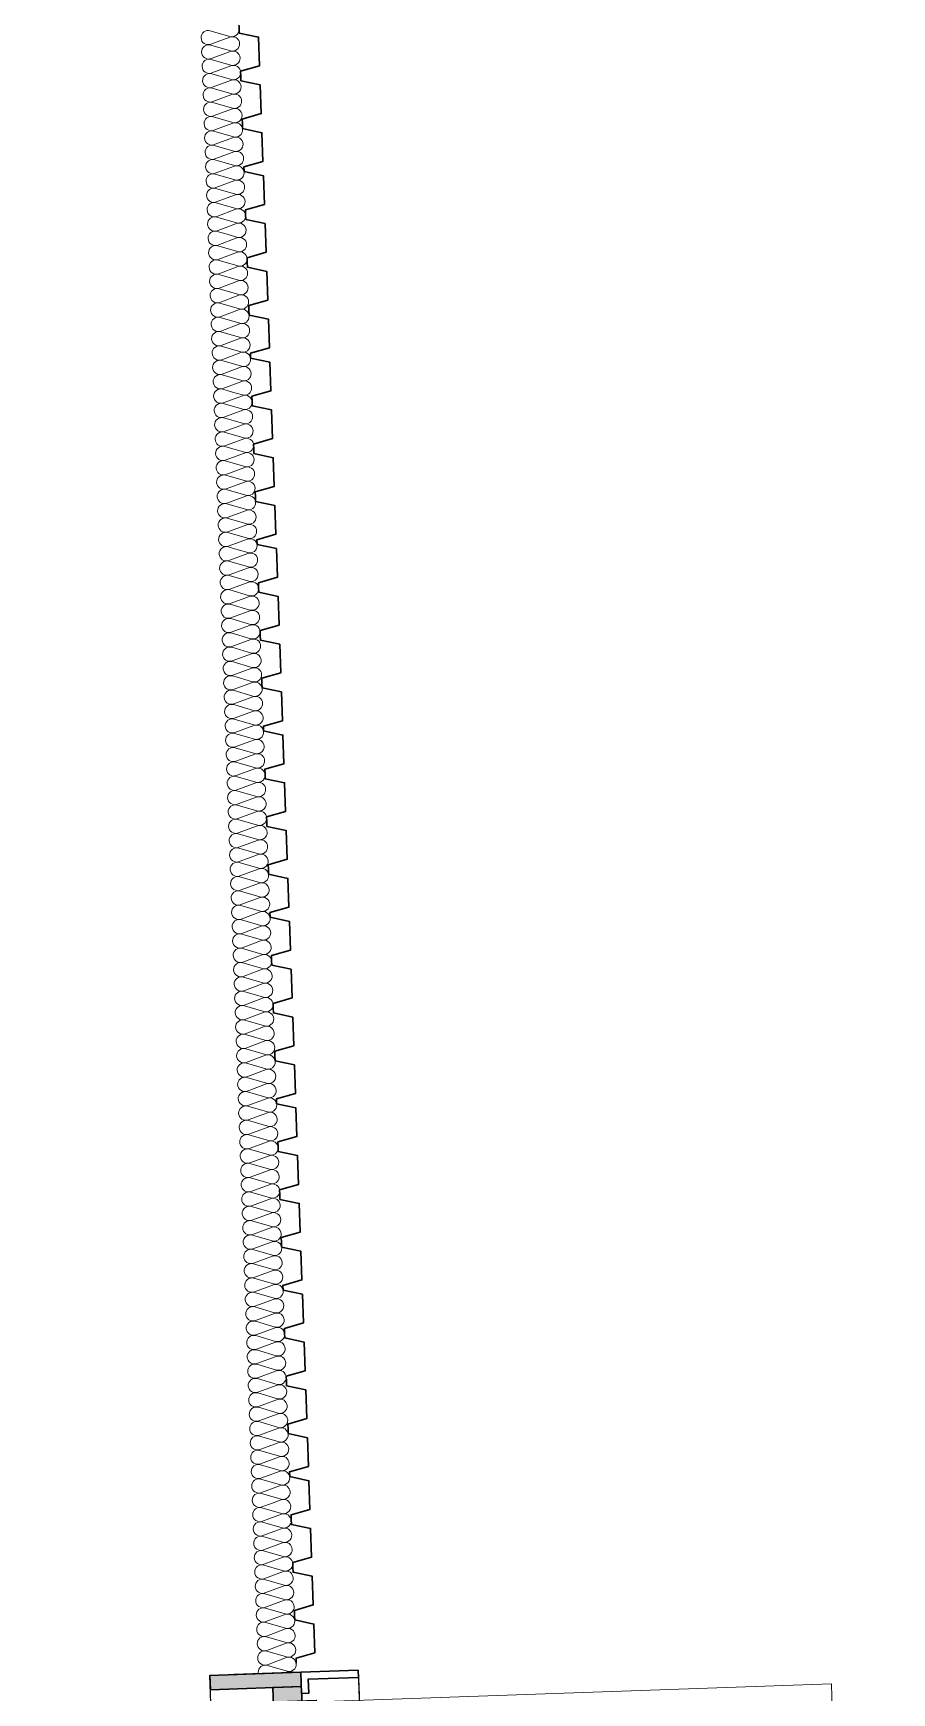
# Model space of a CAD drawing. Header units: millimetres. Extents: x 3476 to 38328, y 1439 to 26921.
# Drawn here: x 13685 to 13864.4, y 23173.6 to 23520.6 of the extents above; entities that cross this region are included whole.
import ezdxf

# ---------------------------------------------------------------- set-up
doc = ezdxf.new("R2010")
doc.units = ezdxf.units.MM
doc.header["$LTSCALE"] = 100
doc.header["$MEASUREMENT"] = 0
doc.layers.add('--W-GROEN-ZA', color=1, linetype='CONTINUOUS')
doc.layers.add('Geen', color=7, linetype='CONTINUOUS', lineweight=15)
doc.layers.add('Isolatie', color=173, linetype='CONTINUOUS', lineweight=5)

# ---------------------------------------------------------------- blocks, each defined once
blk = doc.blocks.new('Groep-10')
at = {"layer": 'Isolatie', "linetype": 'Continuous', "lineweight": 5, "flags": 128}
for points in [[(-1.77, -268.03, 0.511611), (-0.35, -270, 0.511611), (1.07, -268.03), (-0.27, -263.97, -0.511611), (1.15, -262, -0.511611), (2.57, -263.97), (1.23, -268.03, 0.511611), (2.65, -270, 0.511611), (4.07, -268.03), (2.73, -263.97, -0.511611), (4.15, -262, -0.511611), (5.57, -263.97), (4.23, -268.03, 0.511611), (5.65, -270, 0.511611), (7.07, -268.03), (6.4, -266)], [(6.4, -266), (5.73, -263.97, -0.511611), (7.15, -262, -0.511611), (8.57, -263.97), (7.23, -268.03, 0.511611), (8.65, -270, 0.511611), (10.07, -268.03), (8.73, -263.97, -0.511611), (10.15, -262, -0.511611), (11.57, -263.97), (10.23, -268.03, 0.511611), (11.65, -270, 0.511611), (13.07, -268.03), (11.73, -263.97, -0.511611), (13.15, -262, -0.511611), (14.57, -263.97), (13.23, -268.03, 0.511611), (14.65, -270, 0.511611), (16.07, -268.03), (14.73, -263.97, -0.511611), (16.15, -262, -0.511611), (17.57, -263.97), (16.23, -268.03, 0.511611), (17.65, -270, 0.511611), (19.07, -268.03), (17.73, -263.97, -0.511611), (19.15, -262, -0.511611), (20.57, -263.97), (19.23, -268.03, 0.511611), (20.65, -270, 0.511611), (22.07, -268.03), (20.73, -263.97, -0.511611), (22.15, -262, -0.511611), (23.57, -263.97), (22.23, -268.03, 0.511611), (23.65, -270, 0.511611), (25.07, -268.03), (23.73, -263.97, -0.511611), (25.15, -262, -0.511611), (26.57, -263.97), (25.23, -268.03, 0.511611), (26.65, -270, 0.511611), (28.07, -268.03), (26.73, -263.97, -0.511611), (28.15, -262, -0.511611), (29.57, -263.97), (28.23, -268.03, 0.511611), (29.65, -270, 0.511611), (31.07, -268.03), (29.73, -263.97, -0.511611), (31.15, -262, -0.511611), (32.57, -263.97), (31.23, -268.03, 0.511611), (32.65, -270, 0.511611), (34.07, -268.03), (32.73, -263.97, -0.511611), (34.15, -262, -0.511611), (35.57, -263.97), (34.23, -268.03, 0.511611), (35.65, -270, 0.511611), (37.07, -268.03), (35.73, -263.97, -0.511611), (37.15, -262, -0.511611), (38.57, -263.97), (37.23, -268.03, 0.511611), (38.65, -270, 0.511611), (40.07, -268.03), (39.4, -266)], [(39.4, -266), (38.73, -263.97, -0.511611), (40.15, -262, -0.511611), (41.57, -263.97), (40.23, -268.03, 0.511611), (41.65, -270, 0.511611), (43.07, -268.03), (41.73, -263.97, -0.511611), (43.15, -262, -0.511611), (44.57, -263.97), (43.23, -268.03, 0.511611), (44.65, -270, 0.511611), (46.07, -268.03), (44.73, -263.97, -0.511611), (46.15, -262, -0.511611), (47.57, -263.97), (46.23, -268.03, 0.511611), (47.65, -270, 0.511611), (49.07, -268.03), (47.73, -263.97, -0.511611), (49.15, -262, -0.511611), (50.57, -263.97), (49.23, -268.03, 0.511611), (50.65, -270, 0.511611), (52.07, -268.03), (50.73, -263.97, -0.511611), (52.15, -262, -0.511611), (53.57, -263.97), (52.23, -268.03, 0.511611), (53.65, -270, 0.511611), (55.07, -268.03), (53.73, -263.97, -0.511611), (55.15, -262, -0.511611), (56.57, -263.97), (55.23, -268.03, 0.511611), (56.65, -270, 0.511611), (58.07, -268.03), (56.73, -263.97, -0.511611), (58.15, -262, -0.511611), (59.57, -263.97), (58.23, -268.03, 0.511611), (59.65, -270, 0.511611), (61.07, -268.03), (59.73, -263.97, -0.511611), (61.15, -262, -0.511611), (62.57, -263.97), (61.23, -268.03, 0.511611), (62.65, -270, 0.511611), (64.07, -268.03), (62.73, -263.97, -0.511611), (64.15, -262, -0.511611), (65.57, -263.97), (64.23, -268.03, 0.511611), (65.65, -270, 0.511611), (67.07, -268.03), (65.73, -263.97, -0.511611), (67.15, -262, -0.511611), (68.57, -263.97), (67.23, -268.03, 0.511611), (68.65, -270, 0.511611), (70.07, -268.03), (68.73, -263.97, -0.511611), (70.15, -262, -0.511611), (71.57, -263.97), (70.23, -268.03, 0.511611), (71.65, -270, 0.511611), (73.07, -268.03), (71.73, -263.97, -0.511611), (73.15, -262, -0.511611)], [(73.15, -262, -0.511611), (74.57, -263.97), (73.23, -268.03, 0.511611), (74.65, -270, 0.511611), (76.07, -268.03), (74.73, -263.97, -0.511611), (76.15, -262, -0.511611), (77.57, -263.97), (76.23, -268.03, 0.511611), (77.65, -270, 0.511611), (79.07, -268.03), (77.73, -263.97, -0.511611), (79.15, -262, -0.511611), (80.57, -263.97), (79.23, -268.03, 0.511611), (80.65, -270, 0.511611), (82.07, -268.03), (80.73, -263.97, -0.511611), (82.15, -262, -0.511611), (83.57, -263.97), (82.23, -268.03, 0.511611), (83.65, -270, 0.511611), (85.07, -268.03), (83.73, -263.97, -0.511611), (85.15, -262, -0.511611), (86.57, -263.97), (85.23, -268.03, 0.511611), (86.65, -270, 0.511611), (88.07, -268.03), (86.73, -263.97, -0.511611), (88.15, -262, -0.511611), (89.57, -263.97), (88.23, -268.03, 0.511611), (89.65, -270, 0.511611), (91.07, -268.03), (89.73, -263.97, -0.511611), (91.15, -262, -0.511611), (92.57, -263.97), (91.23, -268.03, 0.511611), (92.65, -270, 0.511611), (94.07, -268.03), (92.73, -263.97, -0.511611), (94.15, -262, -0.511611), (95.57, -263.97), (94.23, -268.03, 0.511611), (95.65, -270, 0.511611), (97.07, -268.03), (95.73, -263.97, -0.511611), (97.15, -262, -0.511611), (98.57, -263.97), (97.23, -268.03, 0.511611), (98.65, -270, 0.511611), (100.07, -268.03), (98.73, -263.97, -0.511611), (100.15, -262, -0.511611), (101.57, -263.97), (100.23, -268.03, 0.511611), (101.65, -270, 0.511611), (103.07, -268.03), (101.73, -263.97, -0.511611), (103.15, -262, -0.511611), (104.57, -263.97), (103.23, -268.03, 0.511611), (104.65, -270, 0.511611), (106.07, -268.03), (104.73, -263.97, -0.511611), (106.15, -262, -0.511611)], [(106.15, -262, -0.511611), (107.57, -263.97), (106.23, -268.03, 0.511611), (107.65, -270, 0.511611), (109.07, -268.03), (107.73, -263.97, -0.511611), (109.15, -262, -0.511611), (110.57, -263.97), (109.23, -268.03, 0.511611), (110.65, -270, 0.511611), (112.07, -268.03), (110.73, -263.97, -0.511611), (112.15, -262, -0.511611), (113.57, -263.97), (112.23, -268.03, 0.511611), (113.65, -270, 0.511611), (115.07, -268.03), (113.73, -263.97, -0.511611), (115.15, -262, -0.511611), (116.57, -263.97), (115.23, -268.03, 0.511611), (116.65, -270, 0.511611), (118.07, -268.03), (116.73, -263.97, -0.511611), (118.15, -262, -0.511611), (119.57, -263.97), (118.23, -268.03, 0.511611), (119.65, -270, 0.511611), (121.07, -268.03), (119.73, -263.97, -0.511611), (121.15, -262, -0.511611), (122.57, -263.97), (121.23, -268.03, 0.511611), (122.65, -270, 0.511611), (124.07, -268.03), (122.73, -263.97, -0.511611), (124.15, -262, -0.511611), (125.57, -263.97), (124.23, -268.03, 0.511611), (125.65, -270, 0.511611), (127.07, -268.03), (125.73, -263.97, -0.511611), (127.15, -262, -0.511611), (128.57, -263.97), (127.23, -268.03, 0.511611), (128.65, -270, 0.511611), (130.07, -268.03), (128.73, -263.97, -0.511611), (130.15, -262, -0.511611), (131.57, -263.97), (130.23, -268.03, 0.511611), (131.65, -270, 0.511611), (133.07, -268.03), (131.73, -263.97, -0.511611), (133.15, -262, -0.511611), (134.57, -263.97), (133.23, -268.03, 0.511611), (134.65, -270, 0.511611), (136.07, -268.03), (134.73, -263.97, -0.511611), (136.15, -262, -0.511611), (137.57, -263.97), (136.23, -268.03, 0.511611), (137.65, -270, 0.511611), (139.07, -268.03), (137.73, -263.97, -0.511611), (139.15, -262, -0.511611)], [(139.15, -262, -0.511611), (140.57, -263.97), (139.23, -268.03, 0.511611), (140.65, -270, 0.511611), (142.07, -268.03), (140.73, -263.97, -0.511611), (142.15, -262, -0.511611), (143.57, -263.97), (142.23, -268.03, 0.511611), (143.65, -270, 0.511611), (145.07, -268.03), (143.73, -263.97, -0.511611), (145.15, -262, -0.511611), (146.57, -263.97), (145.23, -268.03, 0.511611), (146.65, -270, 0.511611), (148.07, -268.03), (146.73, -263.97, -0.511611), (148.15, -262, -0.511611), (149.57, -263.97), (148.23, -268.03, 0.511611), (149.65, -270, 0.511611), (151.07, -268.03), (149.73, -263.97, -0.511611), (151.15, -262, -0.511611), (152.57, -263.97), (151.23, -268.03, 0.511611), (152.65, -270, 0.511611), (154.07, -268.03), (152.73, -263.97, -0.511611), (154.15, -262, -0.511611), (155.57, -263.97), (154.23, -268.03, 0.511611), (155.65, -270, 0.511611), (157.07, -268.03), (155.73, -263.97, -0.511611), (157.15, -262, -0.511611), (158.57, -263.97), (157.23, -268.03, 0.511611), (158.65, -270, 0.511611), (160.07, -268.03), (158.73, -263.97, -0.511611), (160.15, -262, -0.511611), (161.57, -263.97), (160.23, -268.03, 0.511611), (161.65, -270, 0.511611), (163.07, -268.03), (161.73, -263.97, -0.511611), (163.15, -262, -0.511611), (164.57, -263.97), (163.23, -268.03, 0.511611), (164.65, -270, 0.511611), (166.07, -268.03), (164.73, -263.97, -0.511611), (166.15, -262, -0.511611), (167.57, -263.97), (166.23, -268.03, 0.511611), (167.65, -270, 0.511611), (169.07, -268.03), (167.73, -263.97, -0.511611), (169.15, -262, -0.511611), (170.57, -263.97), (169.23, -268.03, 0.511611), (170.65, -270, 0.511611), (172.07, -268.03), (170.73, -263.97, -0.511611), (172.15, -262, -0.511611)], [(172.15, -262, -0.511611), (173.57, -263.97), (172.23, -268.03, 0.511611), (173.65, -270, 0.511611), (175.07, -268.03), (173.73, -263.97, -0.511611), (175.15, -262, -0.511611), (176.57, -263.97), (175.23, -268.03, 0.511611), (176.65, -270, 0.511611), (178.07, -268.03), (176.73, -263.97, -0.511611), (178.15, -262, -0.511611), (179.57, -263.97), (178.23, -268.03, 0.511611), (179.65, -270, 0.511611), (181.07, -268.03), (179.73, -263.97, -0.511611), (181.15, -262, -0.511611), (182.57, -263.97), (181.23, -268.03, 0.511611), (182.65, -270, 0.511611), (184.07, -268.03), (182.73, -263.97, -0.511611), (184.15, -262, -0.511611), (185.57, -263.97), (184.23, -268.03, 0.511611), (185.65, -270, 0.511611), (187.07, -268.03), (185.73, -263.97, -0.511611), (187.15, -262, -0.511611), (188.57, -263.97), (187.23, -268.03, 0.511611), (188.65, -270, 0.511611), (190.07, -268.03), (188.73, -263.97, -0.511611), (190.15, -262, -0.511611), (191.57, -263.97), (190.23, -268.03, 0.511611), (191.65, -270, 0.511611), (193.07, -268.03), (191.73, -263.97, -0.511611), (193.15, -262, -0.511611), (194.57, -263.97), (193.23, -268.03, 0.511611), (194.65, -270, 0.511611), (196.07, -268.03), (194.73, -263.97, -0.511611), (196.15, -262, -0.511611), (197.57, -263.97), (196.23, -268.03, 0.511611), (197.65, -270, 0.511611), (199.07, -268.03), (197.73, -263.97, -0.511611), (199.15, -262, -0.511611), (200.57, -263.97), (199.23, -268.03, 0.511611), (200.65, -270, 0.511611), (202.07, -268.03), (200.73, -263.97, -0.511611), (202.15, -262, -0.511611), (203.57, -263.97), (202.23, -268.03, 0.511611), (203.65, -270, 0.511611), (205.07, -268.03), (203.73, -263.97, -0.511611), (205.15, -262, -0.511611), (206.57, -263.97), (205.9, -266)], [(205.9, -266), (205.23, -268.03, 0.511611), (206.65, -270, 0.511611), (208.07, -268.03), (206.73, -263.97, -0.511611), (208.15, -262, -0.511611), (209.57, -263.97), (208.23, -268.03, 0.511611), (209.65, -270, 0.511611), (211.07, -268.03), (209.73, -263.97, -0.511611), (211.15, -262, -0.511611), (212.57, -263.97), (211.23, -268.03, 0.511611), (212.65, -270, 0.511611), (214.07, -268.03), (212.73, -263.97, -0.511611), (214.15, -262, -0.511611), (215.57, -263.97), (214.23, -268.03, 0.511611), (215.65, -270, 0.511611), (217.07, -268.03), (215.73, -263.97, -0.511611), (217.15, -262, -0.511611), (218.57, -263.97), (217.23, -268.03, 0.511611), (218.65, -270, 0.511611), (220.07, -268.03), (218.73, -263.97, -0.511611), (220.15, -262, -0.511611), (221.57, -263.97), (220.23, -268.03, 0.511611), (221.65, -270, 0.511611), (223.07, -268.03), (221.73, -263.97, -0.511611), (223.15, -262, -0.511611), (224.57, -263.97), (223.23, -268.03, 0.511611), (224.65, -270, 0.511611), (226.07, -268.03), (224.73, -263.97, -0.511611), (226.15, -262, -0.511611), (227.57, -263.97), (226.23, -268.03, 0.511611), (227.65, -270, 0.511611), (229.07, -268.03), (227.73, -263.97, -0.511611), (229.15, -262, -0.511611), (230.57, -263.97), (229.23, -268.03, 0.511611), (230.65, -270, 0.511611), (232.07, -268.03), (230.73, -263.97, -0.511611), (232.15, -262, -0.511611), (233.57, -263.97), (232.23, -268.03, 0.511611), (233.65, -270, 0.511611), (235.07, -268.03), (233.73, -263.97, -0.511611), (235.15, -262, -0.511611), (236.57, -263.97), (235.23, -268.03, 0.511611), (236.65, -270, 0.511611), (238.07, -268.03), (236.73, -263.97, -0.511611), (238.15, -262, -0.511611), (239.57, -263.97), (238.9, -266)], [(238.9, -266), (238.23, -268.03, 0.511611), (239.65, -270, 0.511611), (241.07, -268.03), (239.73, -263.97, -0.511611), (241.15, -262, -0.511611), (242.57, -263.97), (241.23, -268.03, 0.511611), (242.65, -270, 0.511611), (244.07, -268.03), (242.73, -263.97, -0.511611), (244.15, -262, -0.511611), (245.57, -263.97), (244.23, -268.03, 0.511611), (245.65, -270, 0.511611), (247.07, -268.03), (245.73, -263.97, -0.511611), (247.15, -262, -0.511611), (248.57, -263.97), (247.23, -268.03, 0.511611), (248.65, -270, 0.511611), (250.07, -268.03), (248.73, -263.97, -0.511611), (250.15, -262, -0.511611), (251.57, -263.97), (250.23, -268.03, 0.511611), (251.65, -270, 0.511611), (253.07, -268.03), (251.73, -263.97, -0.511611), (253.15, -262, -0.511611), (254.57, -263.97), (253.23, -268.03, 0.511611), (254.65, -270, 0.511611), (256.07, -268.03), (254.73, -263.97, -0.511611), (256.15, -262, -0.511611), (257.57, -263.97), (256.23, -268.03, 0.511611), (257.65, -270, 0.511611), (259.07, -268.03), (257.73, -263.97, -0.511611), (259.15, -262, -0.511611), (260.57, -263.97), (259.23, -268.03, 0.511611), (260.65, -270, 0.511611), (262.07, -268.03), (260.73, -263.97, -0.511611), (262.15, -262, -0.511611), (263.57, -263.97), (262.23, -268.03, 0.511611), (263.65, -270, 0.511611), (265.07, -268.03), (263.73, -263.97, -0.511611), (265.15, -262, -0.511611), (266.57, -263.97), (265.23, -268.03, 0.511611), (266.65, -270, 0.511611), (268.07, -268.03), (266.73, -263.97, -0.511611), (268.15, -262, -0.511611), (269.57, -263.97), (268.23, -268.03, 0.511611), (269.65, -270, 0.511611), (271.07, -268.03), (269.73, -263.97, -0.511611), (271.15, -262, -0.511611), (272.57, -263.97), (271.9, -266)], [(271.9, -266), (271.23, -268.03, 0.511611), (272.65, -270, 0.511611), (274.07, -268.03), (272.73, -263.97, -0.511611), (274.15, -262, -0.511611), (275.57, -263.97), (274.23, -268.03, 0.511611), (275.65, -270, 0.511611), (277.07, -268.03), (275.73, -263.97, -0.511611), (277.15, -262, -0.511611), (278.57, -263.97), (277.23, -268.03, 0.511611), (278.65, -270, 0.511611), (280.07, -268.03), (278.73, -263.97, -0.511611), (280.15, -262, -0.511611), (281.57, -263.97), (280.23, -268.03, 0.511611), (281.65, -270, 0.511611), (283.07, -268.03), (281.73, -263.97, -0.511611), (283.15, -262, -0.511611), (284.57, -263.97), (283.23, -268.03, 0.511611), (284.65, -270, 0.511611), (286.07, -268.03), (284.73, -263.97, -0.511611), (286.15, -262, -0.511611), (287.57, -263.97), (286.23, -268.03, 0.511611), (287.65, -270, 0.511611), (289.07, -268.03), (287.73, -263.97, -0.511611), (289.15, -262, -0.511611), (290.57, -263.97), (289.23, -268.03, 0.511611), (290.65, -270, 0.511611), (292.07, -268.03), (290.73, -263.97, -0.511611), (292.15, -262, -0.511611), (293.57, -263.97), (292.23, -268.03, 0.511611), (293.65, -270, 0.511611), (295.07, -268.03), (293.73, -263.97, -0.511611), (295.15, -262, -0.511611), (296.57, -263.97), (295.23, -268.03, 0.511611), (296.65, -270, 0.511611), (298.07, -268.03), (296.73, -263.97, -0.511611), (298.15, -262, -0.511611), (299.57, -263.97), (298.23, -268.03, 0.511611), (299.65, -270, 0.511611), (301.07, -268.03), (299.73, -263.97, -0.511611), (301.15, -262, -0.511611), (302.57, -263.97), (301.23, -268.03, 0.511611), (302.65, -270, 0.511611), (304.07, -268.03), (302.73, -263.97, -0.511611), (304.15, -262, -0.511611), (305.57, -263.97), (304.9, -266)], [(304.9, -266), (304.23, -268.03, 0.511611), (305.65, -270, 0.511611), (307.07, -268.03), (305.73, -263.97, -0.511611), (307.15, -262, -0.511611), (308.57, -263.97), (307.23, -268.03, 0.511611), (308.65, -270, 0.511611), (310.07, -268.03), (308.73, -263.97, -0.511611), (310.15, -262, -0.511611), (311.57, -263.97), (310.23, -268.03, 0.511611), (311.65, -270, 0.511611), (313.07, -268.03), (311.73, -263.97, -0.511611), (313.15, -262, -0.511611), (314.57, -263.97), (313.23, -268.03, 0.511611), (314.65, -270, 0.511611), (316.07, -268.03), (314.73, -263.97, -0.511611), (316.15, -262, -0.511611), (317.57, -263.97), (316.23, -268.03, 0.511611), (317.65, -270, 0.511611), (319.07, -268.03), (317.73, -263.97, -0.511611), (319.15, -262, -0.511611), (320.57, -263.97), (319.23, -268.03, 0.511611), (320.65, -270, 0.511611), (322.07, -268.03), (320.73, -263.97, -0.511611), (322.15, -262, -0.511611), (323.57, -263.97), (322.23, -268.03, 0.511611), (323.65, -270, 0.511611), (325.07, -268.03), (323.73, -263.97, -0.511611), (325.15, -262, -0.511611), (326.57, -263.97), (325.23, -268.03, 0.511611), (326.65, -270, 0.511611), (328.07, -268.03), (326.73, -263.97, -0.511611), (328.15, -262, -0.511611), (329.57, -263.97), (328.23, -268.03, 0.511611), (329.65, -270, 0.511611), (331.07, -268.03), (329.73, -263.97, -0.511611), (331.15, -262, -0.511611), (332.57, -263.97), (331.23, -268.03, 0.511611), (332.65, -270, 0.511611), (334.07, -268.03), (332.73, -263.97, -0.511611), (334.15, -262, -0.511611), (335.57, -263.97), (334.23, -268.03, 0.511611), (335.65, -270, 0.511611), (337.07, -268.03), (335.73, -263.97, -0.511611), (337.15, -262, -0.511611), (338.57, -263.97), (337.23, -268.03, 0.511611), (338.65, -270, 0.511611)], [(338.65, -270, 0.511611), (340.07, -268.03), (338.73, -263.97, -0.511611), (340.15, -262, -0.511611), (341.57, -263.97), (340.23, -268.03, 0.511611), (341.65, -270, 0.511611), (343.07, -268.03), (341.73, -263.97, -0.511611), (343.15, -262, -0.511611), (344.57, -263.97), (343.23, -268.03, 0.511611), (344.65, -270, 0.511611), (346.07, -268.03), (344.73, -263.97, -0.511611), (346.15, -262, -0.511611), (347.57, -263.97), (346.23, -268.03, 0.511611), (347.65, -270, 0.511611)]]:
    blk.add_lwpolyline(points, format="xyb", dxfattribs=at)
blk = doc.blocks.new('Groep-24')
at = {"layer": 'Geen', "linetype": 'Continuous', "lineweight": 30}
for points in [[(317.87, -270), (318.87, -270), (319.87, -274), (325.87, -274), (326.87, -270), (327.87, -270)], [(327.87, -270), (328.87, -270), (329.87, -274), (335.87, -274), (336.87, -270), (337.87, -270)], [(337.87, -270), (338.87, -270), (339.87, -274), (345.87, -274), (346.87, -270), (347.87, -270)], [(347.87, -270), (348.87, -270), (349.87, -274), (355.87, -274), (356.87, -270), (357.87, -270)]]:
    blk.add_lwpolyline(points, dxfattribs=at)
blk = doc.blocks.new('Groep-25')
at = {"layer": 'Geen', "linetype": 'Continuous', "lineweight": 30}
for points in [[(278.87, -270), (279.87, -270), (280.87, -274), (286.87, -274), (287.87, -270), (288.87, -270)], [(288.87, -270), (289.87, -270), (290.87, -274), (296.87, -274), (297.87, -270), (298.87, -270)], [(298.87, -270), (299.87, -270), (300.87, -274), (306.87, -274), (307.87, -270), (308.87, -270)], [(308.87, -270), (309.87, -270), (310.87, -274), (316.87, -274), (317.87, -270), (318.87, -270)]]:
    blk.add_lwpolyline(points, dxfattribs=at)
blk = doc.blocks.new('Groep-26')
at = {"layer": 'Geen', "linetype": 'Continuous', "lineweight": 30}
for points in [[(239.87, -270), (240.87, -270), (241.87, -274), (247.87, -274), (248.87, -270), (249.87, -270)], [(249.87, -270), (250.87, -270), (251.87, -274), (257.87, -274), (258.87, -270), (259.87, -270)], [(259.87, -270), (260.87, -270), (261.87, -274), (267.87, -274), (268.87, -270), (269.87, -270)], [(269.87, -270), (270.87, -270), (271.87, -274), (277.87, -274), (278.87, -270), (279.87, -270)]]:
    blk.add_lwpolyline(points, dxfattribs=at)
blk = doc.blocks.new('Groep-27')
at = {"layer": 'Geen', "linetype": 'Continuous', "lineweight": 30}
for points in [[(200.87, -270), (201.87, -270), (202.87, -274), (208.87, -274), (209.87, -270), (210.87, -270)], [(210.87, -270), (211.87, -270), (212.87, -274), (218.87, -274), (219.87, -270), (220.87, -270)], [(220.87, -270), (221.87, -270), (222.87, -274), (228.87, -274), (229.87, -270), (230.87, -270)], [(230.87, -270), (231.87, -270), (232.87, -274), (238.87, -274), (239.87, -270), (240.87, -270)]]:
    blk.add_lwpolyline(points, dxfattribs=at)
blk = doc.blocks.new('Groep-28')
at = {"layer": 'Geen', "linetype": 'Continuous', "lineweight": 30}
for points in [[(161.87, -270), (162.87, -270), (163.87, -274), (169.87, -274), (170.87, -270), (171.87, -270)], [(171.87, -270), (172.87, -270), (173.87, -274), (179.87, -274), (180.87, -270), (181.87, -270)], [(181.87, -270), (182.87, -270), (183.87, -274), (189.87, -274), (190.87, -270), (191.87, -270)], [(191.87, -270), (192.87, -270), (193.87, -274), (199.87, -274), (200.87, -270), (201.87, -270)]]:
    blk.add_lwpolyline(points, dxfattribs=at)
blk = doc.blocks.new('Groep-29')
at = {"layer": 'Geen', "linetype": 'Continuous', "lineweight": 30}
for points in [[(122.87, -270), (123.87, -270), (124.87, -274), (130.87, -274), (131.87, -270), (132.87, -270)], [(132.87, -270), (133.87, -270), (134.87, -274), (140.87, -274), (141.87, -270), (142.87, -270)], [(142.87, -270), (143.87, -270), (144.87, -274), (150.87, -274), (151.87, -270), (152.87, -270)], [(152.87, -270), (153.87, -270), (154.87, -274), (160.87, -274), (161.87, -270), (162.87, -270)]]:
    blk.add_lwpolyline(points, dxfattribs=at)
blk = doc.blocks.new('Groep-30')
at = {"layer": 'Geen', "linetype": 'Continuous', "lineweight": 30}
for points in [[(83.87, -270), (84.87, -270), (85.87, -274), (91.87, -274), (92.87, -270), (93.87, -270)], [(93.87, -270), (94.87, -270), (95.87, -274), (101.87, -274), (102.87, -270), (103.87, -270)], [(103.87, -270), (104.87, -270), (105.87, -274), (111.87, -274), (112.87, -270), (113.87, -270)], [(113.87, -270), (114.87, -270), (115.87, -274), (121.87, -274), (122.87, -270), (123.87, -270)]]:
    blk.add_lwpolyline(points, dxfattribs=at)
blk = doc.blocks.new('Groep-31')
at = {"layer": 'Geen', "linetype": 'Continuous', "lineweight": 30}
for points in [[(44.87, -270), (45.87, -270), (46.87, -274), (52.87, -274), (53.87, -270), (54.87, -270)], [(54.87, -270), (55.87, -270), (56.87, -274), (62.87, -274), (63.87, -270), (64.87, -270)], [(64.87, -270), (65.87, -270), (66.87, -274), (72.87, -274), (73.87, -270), (74.87, -270)], [(74.87, -270), (75.87, -270), (76.87, -274), (82.87, -274), (83.87, -270), (84.87, -270)]]:
    blk.add_lwpolyline(points, dxfattribs=at)
blk = doc.blocks.new('Groep-32')
at = {"layer": 'Geen', "linetype": 'Continuous', "lineweight": 30}
for points in [[(5.87, -270), (6.87, -270), (7.87, -274), (13.87, -274), (14.87, -270), (15.87, -270)], [(15.87, -270), (16.87, -270), (17.87, -274), (23.87, -274), (24.87, -270), (25.87, -270)], [(25.87, -270), (26.87, -270), (27.87, -274), (33.87, -274), (34.87, -270), (35.87, -270)], [(35.87, -270), (36.87, -270), (37.87, -274), (43.87, -274), (44.87, -270), (45.87, -270)]]:
    blk.add_lwpolyline(points, dxfattribs=at)
blk = doc.blocks.new('Groep-36')
at = {"layer": 'Geen'}
for name in ['Groep-32', 'Groep-31', 'Groep-30', 'Groep-29', 'Groep-28', 'Groep-27', 'Groep-26', 'Groep-25', 'Groep-24']:
    blk.add_blockref(name, (0, 0), dxfattribs=at)
blk = doc.blocks.new('Groep-74')
at = {"layer": 'Geen', "linetype": 'Continuous', "lineweight": 30}
for points in [[(-33.13, -270), (-32.13, -270), (-31.13, -274), (-25.13, -274), (-24.13, -270), (-23.13, -270)], [(-23.13, -270), (-22.13, -270), (-21.13, -274), (-15.13, -274), (-14.13, -270), (-13.13, -270)], [(-13.13, -270), (-12.13, -270), (-11.13, -274), (-5.13, -274), (-4.13, -270), (-3.13, -270)], [(-3.13, -270), (-2.13, -270), (-1.13, -274), (4.87, -274), (5.87, -270), (6.87, -270)]]:
    blk.add_lwpolyline(points, dxfattribs=at)
blk = doc.blocks.new('Groep-75')
at = {"layer": 'Geen', "linetype": 'Continuous', "lineweight": 30}
for points in [[(-72.13, -270), (-71.13, -270), (-70.13, -274), (-64.13, -274), (-63.13, -270), (-62.13, -270)], [(-62.13, -270), (-61.13, -270), (-60.13, -274), (-54.13, -274), (-53.13, -270), (-52.13, -270)], [(-52.13, -270), (-51.13, -270), (-50.13, -274), (-44.13, -274), (-43.13, -270), (-42.13, -270)], [(-42.13, -270), (-41.13, -270), (-40.13, -274), (-34.13, -274), (-33.13, -270), (-32.13, -270)]]:
    blk.add_lwpolyline(points, dxfattribs=at)
blk = doc.blocks.new('Groep-76')
at = {"layer": 'Geen', "linetype": 'Continuous', "lineweight": 30}
for p, q in [((-85, -243), (35, -243)), ((35, -274), (-85, -274))]:
    blk.add_line(p, q, dxfattribs=at)
at = {"layer": 'Geen'}
for name in ['Groep-75', 'Groep-74']:
    blk.add_blockref(name, (0, 0), dxfattribs=at)
at = {"linetype": 'Continuous'}
blk.add_wipeout([(-85, -243), (35, -243), (35, -274), (-85, -274)], dxfattribs=at).dxf.layer = 'Geen'
at = {"layer": 'Geen', "linetype": 'Continuous', "lineweight": 0}
for points in [[(-85, -243), (-82, -243), (-82, -262), (-85, -262)], [(32, -243), (35, -243), (35, -262), (32, -262)], [(-82, -256), (-76, -256), (-76, -262), (-82, -262)], [(26, -256), (32, -256), (32, -262), (26, -262)], [(-79, -259), (-73, -259), (-73, -265), (-79, -265)], [(-73, -259), (23, -259), (23, -265), (-73, -265)], [(23, -259), (29, -259), (29, -265), (23, -265)]]:
    blk.add_hatch(color=255, dxfattribs=at).paths.add_polyline_path(points)
at = {"layer": 'Geen', "linetype": 'Continuous', "lineweight": 30}
for p, q in [((-85, -274), (-85, -248)), ((35, -248), (35, -274))]:
    blk.add_line(p, q, dxfattribs=at)
at = {"layer": 'Geen', "linetype": 'Continuous', "lineweight": 5}
blk.add_line((26, -256), (-76, -256), dxfattribs=at)
at = {"layer": 'Geen', "linetype": 'Continuous'}
blk.add_lwpolyline([(-85, -243), (35, -243), (35, -274), (-85, -274)], close=True, dxfattribs=at)
at = {"layer": 'Geen', "linetype": 'Continuous', "lineweight": 30}
for points in [[(-85, -243), (-82, -243), (-82, -262), (-85, -262)], [(32, -243), (35, -243), (35, -262), (32, -262)], [(-82, -256), (-76, -256), (-76, -262), (-82, -262)], [(26, -256), (32, -256), (32, -262), (26, -262)], [(-79, -259), (-73, -259), (-73, -265), (-79, -265)], [(23, -259), (29, -259), (29, -265), (23, -265)]]:
    blk.add_lwpolyline(points, close=True, dxfattribs=at)
at = {"layer": 'Geen', "linetype": 'Continuous', "lineweight": 15}
blk.add_lwpolyline([(-73, -259), (23, -259), (23, -265), (-73, -265)], close=True, dxfattribs=at)
at = {"layer": 'Isolatie', "color": 7, "linetype": 'Continuous', "lineweight": 5}
blk.add_line((28.72, -265), (28.72, -372.72), dxfattribs=at)
at = {"layer": 'Isolatie', "color": 7, "linetype": 'Continuous', "lineweight": 100, "flags": 128}
blk.add_lwpolyline([(-73, -259), (-73, -252.5), (23, -252.5), (23, -259)], dxfattribs=at)
at = {"linetype": 'Continuous', "lineweight": 30}
for points in [[(-85, -274), (-85, -262), (-80.55, -262), (-80.55, -263.5), (-83.5, -263.5), (-83.5, -274)], [(35, -274), (35, -262), (30.55, -262), (30.55, -263.5), (33.5, -263.5), (33.5, -274)]]:
    blk.add_wipeout(points, dxfattribs=at).dxf.layer = 'Geen'
at = {"layer": 'Geen', "linetype": 'Continuous', "lineweight": 30}
for points in [[(-85, -274), (-85, -262), (-80.55, -262), (-80.55, -263.5), (-83.5, -263.5), (-83.5, -274)], [(35, -274), (35, -262), (30.55, -262), (30.55, -263.5), (33.5, -263.5), (33.5, -274)]]:
    blk.add_lwpolyline(points, close=True, dxfattribs=at)
at = {"layer": 'Isolatie', "color": 7, "linetype": 'Continuous', "lineweight": 5}
blk.add_arc((28.72, -265), 107.72, 180, 270, dxfattribs=at)

msp = doc.modelspace()

# ---------------------------------------------------------------- hatches: boundary and pattern name
at = {"layer": '--W-GROEN-ZA'}
h = msp.add_hatch(dxfattribs=at)
h.set_pattern_fill('GRASS', color=256, scale=100, style=0)
h.set_pattern_definition([(90, (-82915.385, 48275.82), (-70.71068, 70.71068), [18.75, -122.67136]), (45, (-82915.39, 48275.82), (-70.71068, 70.71068), [18.75, -81.25]), (135, (-82915.39, 48275.82), (-70.71068, -70.71068), [18.75, -81.25])])
edge = h.paths.add_edge_path()
edge.add_line((17535.35, 24547.29), (17505.8, 24552.47))
edge.add_line((17505.8, 24552.47), (17327.8, 23563.42))
edge.add_line((17327.8, 23563.42), (13383.05, 24233.86))
edge.add_line((13383.05, 24233.86), (13373.8, 24524.51))
edge.add_line((13373.8, 24524.51), (17097.3, 23891.68))
edge.add_line((17097.3, 23891.68), (17238.9, 24678.45))
edge.add_line((17238.9, 24678.45), (17628.52, 24685.65))
edge.add_line((17628.52, 24685.65), (17651.22, 23447.43))
edge.add_arc((17351.27, 23441.93), 300, -88.9441, 1.05, ccw=False)
edge.add_line((17356.79, 23141.98), (16726.29, 23130.37))
edge.add_line((16726.29, 23130.37), (16621.27, 23145.74))
edge.add_line((16621.27, 23145.74), (16540.31, 23198.68))
edge.add_line((16540.31, 23198.68), (16480.56, 23282.8))
edge.add_line((16480.56, 23282.8), (16461.88, 23376.5))
edge.add_line((16461.88, 23376.5), (16462.37, 23680.07))
edge.add_line((16462.37, 23680.07), (17352.06, 23528.86))
edge.add_line((17352.06, 23528.86), (17535.35, 24547.29))

# ---------------------------------------------------------------- block references
at = {"layer": 'Geen', "color": 7, "rotation": 92.00000000000394}
msp.add_blockref('Groep-10', (13470.3, 23164.57), dxfattribs=at)
at = {"layer": 'Geen', "rotation": 92.00000000000394}
for name in ['Groep-36', 'Groep-24', 'Groep-25', 'Groep-26', 'Groep-27', 'Groep-28', 'Groep-29', 'Groep-30', 'Groep-31', 'Groep-32']:
    msp.add_blockref(name, (13470.3, 23164.57), dxfattribs=at)

# ---------------------------------------------------------------- next in the draw order: block references
msp.add_blockref('Groep-76', (13480.29, 23133.81), dxfattribs=at)

doc.saveas('drawing.dxf')
